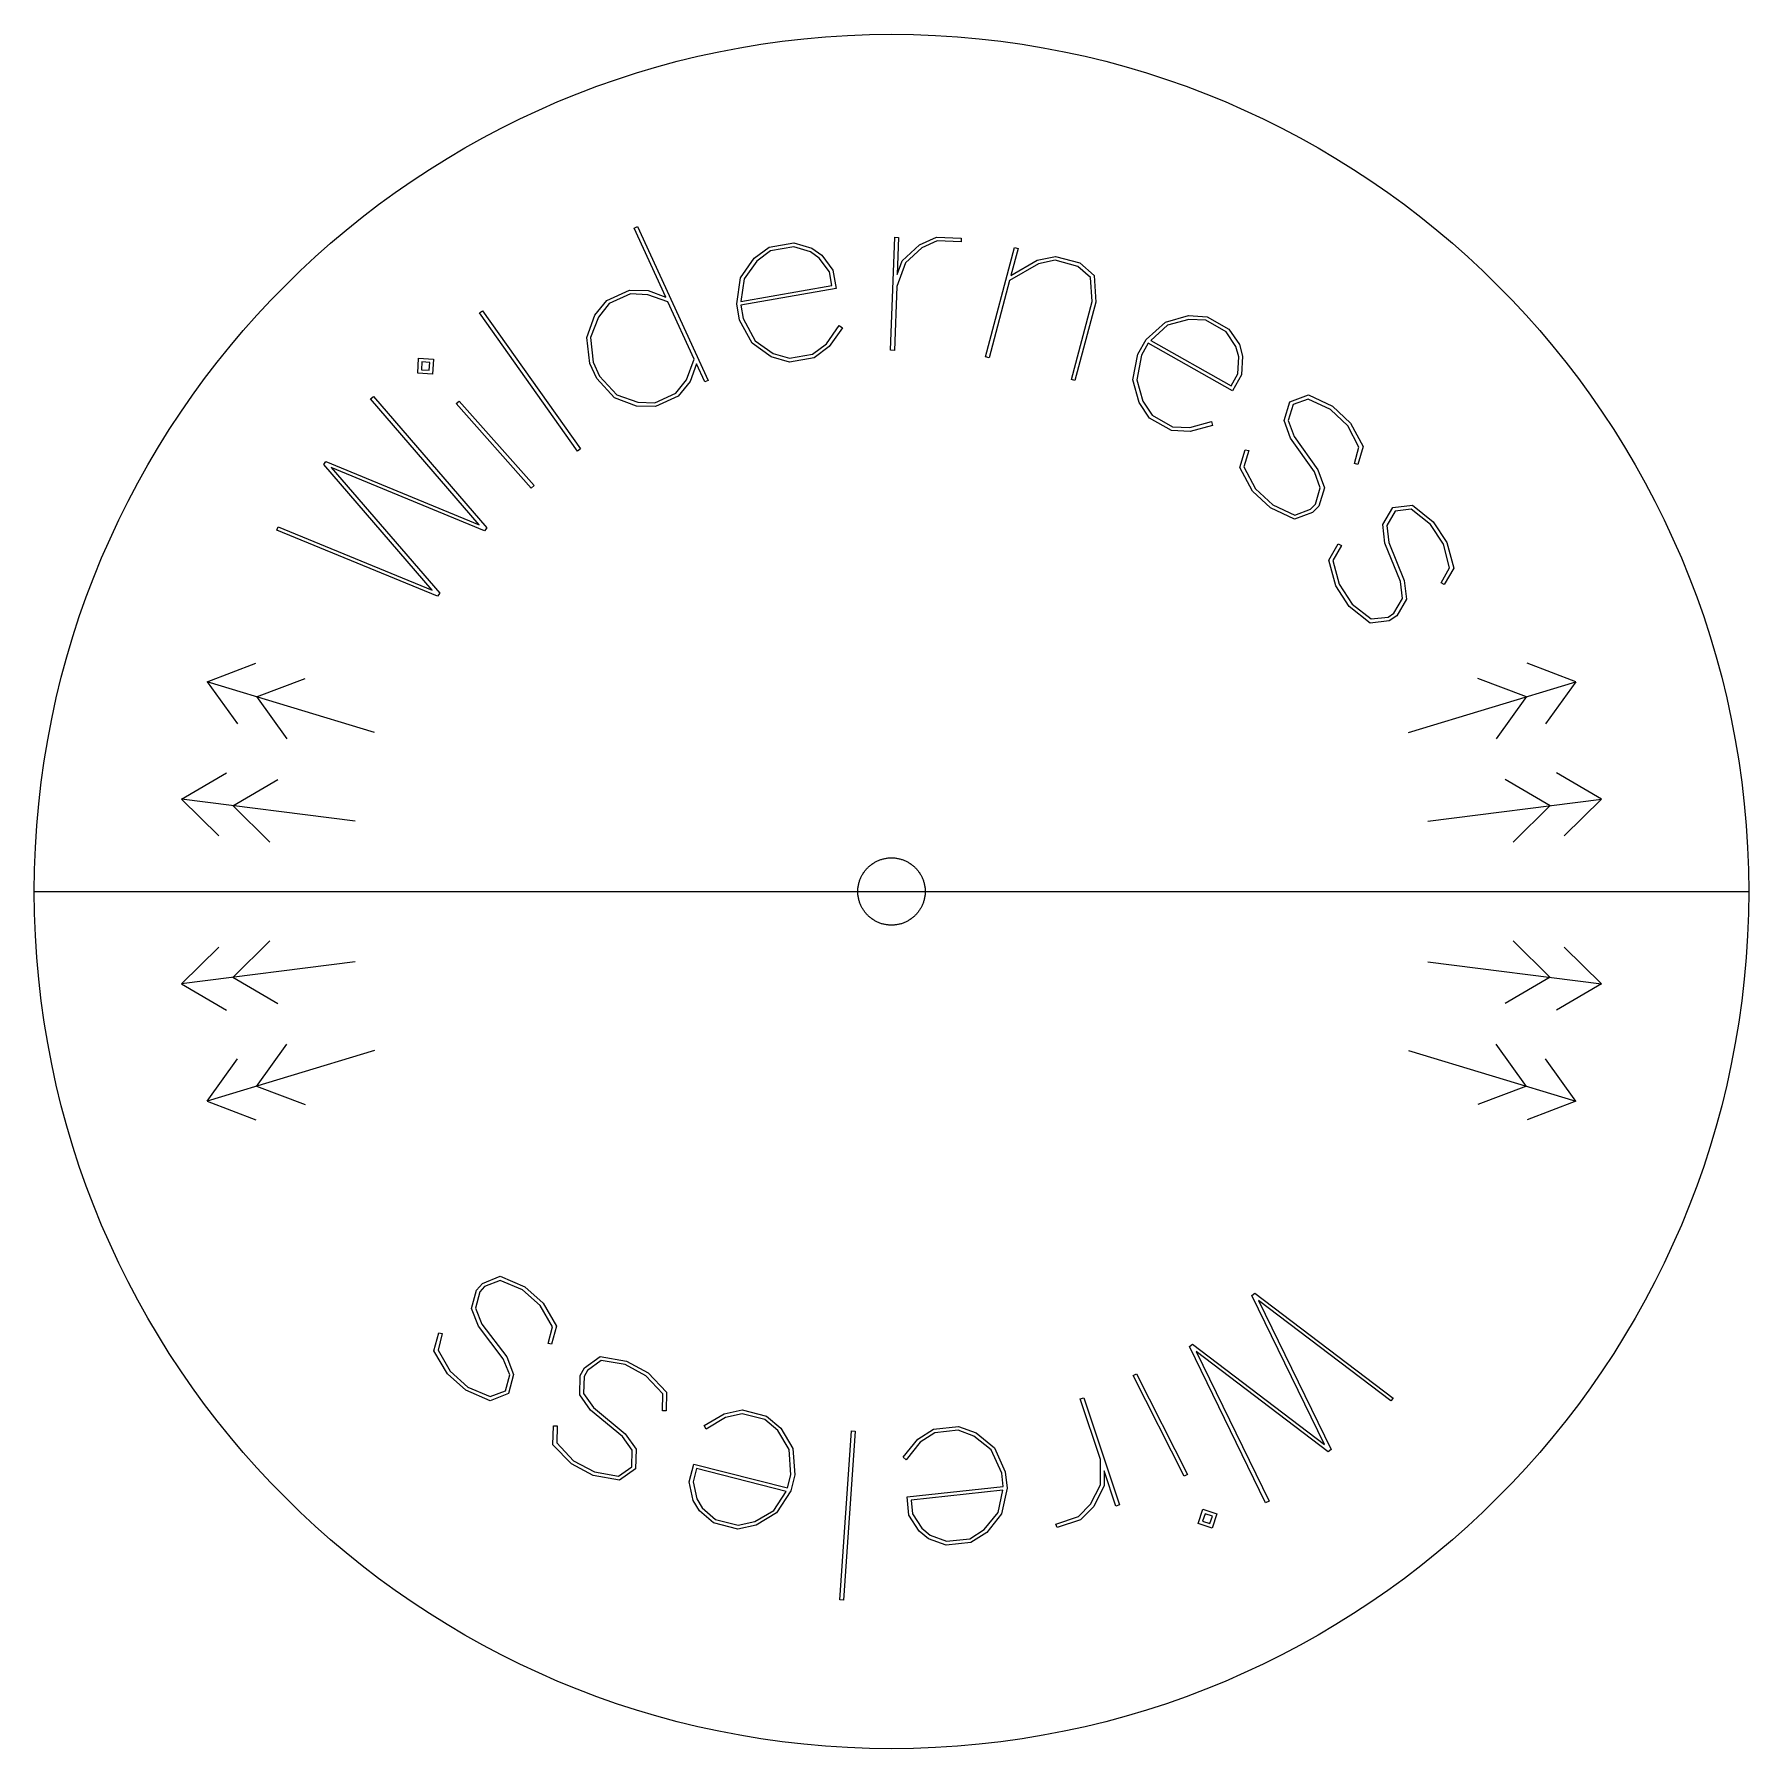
# Model space of a CAD drawing. Extents: x -395 to 418, y -217 to 240.
# Drawn here: x -203.8 to -119.8, y 55.6 to 139.6 of the extents above; entities that cross this region are included whole.
import ezdxf

# ---------------------------------------------------------------- set-up
doc = ezdxf.new("R2010")
doc.units = 0
doc.layers.add('DEFAULT', color=7, linetype='CONTINUOUS')

msp = doc.modelspace()

# ---------------------------------------------------------------- linework, layer by layer
at = {"layer": 'DEFAULT', "color": 5}
for p, q in [((-166.063, 139.431), (-165, 139.526)), ((-165, 139.526), (-163.93, 139.593)), ((-163.93, 139.593), (-162.852, 139.634)), ((-162.852, 139.634), (-161.768, 139.648)), ((-161.768, 139.648), (-160.684, 139.634)), ((-160.684, 139.634), (-159.607, 139.593)), ((-159.607, 139.593), (-158.537, 139.526)), ((-158.537, 139.526), (-157.474, 139.431)), ((-171.254, 138.573), (-170.233, 138.795)), ((-170.233, 138.795), (-169.203, 138.992)), ((-169.203, 138.992), (-168.165, 139.164)), ((-168.165, 139.164), (-167.118, 139.311)), ((-167.118, 139.311), (-166.063, 139.431)), ((-157.474, 139.431), (-156.419, 139.311)), ((-156.419, 139.311), (-155.372, 139.164)), ((-155.372, 139.164), (-154.334, 138.992)), ((-154.334, 138.992), (-153.304, 138.795)), ((-153.304, 138.795), (-152.283, 138.573)), ((-174.258, 137.76), (-173.266, 138.055)), ((-173.266, 138.055), (-172.265, 138.326)), ((-172.265, 138.326), (-171.254, 138.573)), ((-152.283, 138.573), (-151.272, 138.326)), ((-151.272, 138.326), (-150.27, 138.055)), ((-150.27, 138.055), (-149.279, 137.76)), ((-177.169, 136.735), (-176.209, 137.1)), ((-176.209, 137.1), (-175.239, 137.441)), ((-175.239, 137.441), (-174.258, 137.76)), ((-149.279, 137.76), (-148.298, 137.441)), ((-148.298, 137.441), (-147.327, 137.1)), ((-147.327, 137.1), (-146.368, 136.735)), ((-179.053, 135.938), (-178.117, 136.348)), ((-178.117, 136.348), (-177.169, 136.735)), ((-146.368, 136.735), (-145.42, 136.348)), ((-145.42, 136.348), (-144.484, 135.938)), ((-180.889, 135.053), (-179.977, 135.506)), ((-179.977, 135.506), (-179.053, 135.938)), ((-144.484, 135.938), (-143.56, 135.506)), ((-143.56, 135.506), (-142.648, 135.053)), ((-182.674, 134.084), (-181.788, 134.579)), ((-181.788, 134.579), (-180.889, 135.053)), ((-142.648, 135.053), (-141.749, 134.579)), ((-141.749, 134.579), (-140.863, 134.084)), ((-184.406, 133.031), (-183.547, 133.568)), ((-183.547, 133.568), (-182.674, 134.084)), ((-140.863, 134.084), (-139.99, 133.568)), ((-139.99, 133.568), (-139.131, 133.031)), ((-185.251, 132.475), (-184.406, 133.031)), ((-139.131, 133.031), (-138.286, 132.475)), ((-186.898, 131.304), (-186.082, 131.899)), ((-186.082, 131.899), (-185.251, 132.475)), ((-138.286, 132.475), (-137.455, 131.899)), ((-137.455, 131.899), (-136.639, 131.304)), ((-187.699, 130.69), (-186.898, 131.304)), ((-136.639, 131.304), (-135.838, 130.69)), ((-188.484, 130.057), (-187.699, 130.69)), ((-135.838, 130.69), (-135.053, 130.057)), ((-190.008, 128.737), (-189.254, 129.406)), ((-189.254, 129.406), (-188.484, 130.057)), ((-135.053, 130.057), (-134.283, 129.406)), ((-134.283, 129.406), (-133.529, 128.737)), ((-190.746, 128.051), (-190.008, 128.737)), ((-133.529, 128.737), (-132.791, 128.051)), ((-191.467, 127.347), (-190.746, 128.051)), ((-132.791, 128.051), (-132.07, 127.347)), ((-192.171, 126.626), (-191.467, 127.347)), ((-132.07, 127.347), (-131.366, 126.626)), ((-192.858, 125.888), (-192.171, 126.626)), ((-131.366, 126.626), (-130.679, 125.888)), ((-193.527, 125.134), (-192.858, 125.888)), ((-130.679, 125.888), (-130.01, 125.134)), ((-194.81, 123.578), (-194.178, 124.364)), ((-194.178, 124.364), (-193.527, 125.134)), ((-130.01, 125.134), (-129.359, 124.364)), ((-129.359, 124.364), (-128.726, 123.578)), ((-195.425, 122.777), (-194.81, 123.578)), ((-128.726, 123.578), (-128.112, 122.777)), ((-196.02, 121.961), (-195.425, 122.777)), ((-128.112, 122.777), (-127.517, 121.961)), ((-196.596, 121.131), (-196.02, 121.961)), ((-127.517, 121.961), (-126.941, 121.131)), ((-197.152, 120.286), (-196.596, 121.131)), ((-126.941, 121.131), (-126.385, 120.286)), ((-197.688, 119.427), (-197.152, 120.286)), ((-126.385, 120.286), (-125.849, 119.427)), ((-198.204, 118.554), (-197.688, 119.427)), ((-125.849, 119.427), (-125.333, 118.554)), ((-198.699, 117.668), (-198.204, 118.554)), ((-125.333, 118.554), (-124.838, 117.668)), ((-199.174, 116.769), (-198.699, 117.668)), ((-124.838, 117.668), (-124.363, 116.769)), ((-199.627, 115.857), (-199.174, 116.769)), ((-124.363, 116.769), (-123.91, 115.857)), ((-200.058, 114.933), (-199.627, 115.857)), ((-123.91, 115.857), (-123.479, 114.933)), ((-200.468, 113.996), (-200.058, 114.933)), ((-123.479, 114.933), (-123.069, 113.996)), ((-200.855, 113.048), (-200.468, 113.996)), ((-123.069, 113.996), (-122.682, 113.048)), ((-201.22, 112.089), (-200.855, 113.048)), ((-122.682, 113.048), (-122.317, 112.089)), ((-201.562, 111.119), (-201.22, 112.089)), ((-122.317, 112.089), (-121.975, 111.119)), ((-201.88, 110.138), (-201.562, 111.119)), ((-121.975, 111.119), (-121.657, 110.138)), ((-202.175, 109.146), (-201.88, 110.138)), ((-121.657, 110.138), (-121.362, 109.146)), ((-202.446, 108.145), (-202.175, 109.146)), ((-121.362, 109.146), (-121.091, 108.145)), ((-202.693, 107.133), (-202.446, 108.145)), ((-121.091, 108.145), (-120.844, 107.133)), ((-202.915, 106.113), (-202.693, 107.133)), ((-120.844, 107.133), (-120.622, 106.113)), ((-203.112, 105.083), (-202.915, 106.113)), ((-120.622, 106.113), (-120.424, 105.083)), ((-203.285, 104.044), (-203.112, 105.083)), ((-120.424, 105.083), (-120.252, 104.044)), ((-203.431, 102.997), (-203.285, 104.044)), ((-120.252, 104.044), (-120.106, 102.997)), ((-203.552, 101.942), (-203.431, 102.997)), ((-120.106, 102.997), (-119.985, 101.942)), ((-203.646, 100.88), (-203.552, 101.942)), ((-119.985, 101.942), (-119.891, 100.88)), ((-203.714, 99.809), (-203.646, 100.88)), ((-119.891, 100.88), (-119.823, 99.809)), ((-203.755, 98.732), (-203.714, 99.809)), ((-162.52, 99.118), (-162.484, 99.135)), ((-162.484, 99.135), (-162.447, 99.152)), ((-162.447, 99.152), (-162.411, 99.168)), ((-162.411, 99.168), (-162.373, 99.184)), ((-162.373, 99.184), (-162.336, 99.198)), ((-162.336, 99.198), (-162.298, 99.211)), ((-162.298, 99.211), (-162.259, 99.224)), ((-162.259, 99.224), (-162.22, 99.236)), ((-162.22, 99.236), (-162.181, 99.246)), ((-162.181, 99.246), (-162.141, 99.256)), ((-162.141, 99.256), (-162.101, 99.265)), ((-162.101, 99.265), (-162.061, 99.272)), ((-162.061, 99.272), (-162.02, 99.279)), ((-162.02, 99.279), (-161.979, 99.285)), ((-161.979, 99.285), (-161.937, 99.29)), ((-161.937, 99.29), (-161.895, 99.293)), ((-161.895, 99.293), (-161.853, 99.296)), ((-161.853, 99.296), (-161.811, 99.298)), ((-161.811, 99.298), (-161.768, 99.298)), ((-161.768, 99.298), (-161.726, 99.298)), ((-161.726, 99.298), (-161.684, 99.296)), ((-161.684, 99.296), (-161.642, 99.293)), ((-161.642, 99.293), (-161.6, 99.29)), ((-161.6, 99.29), (-161.558, 99.285)), ((-161.558, 99.285), (-161.517, 99.279)), ((-161.517, 99.279), (-161.476, 99.272)), ((-161.476, 99.272), (-161.436, 99.265)), ((-161.436, 99.265), (-161.396, 99.256)), ((-161.396, 99.256), (-161.356, 99.246)), ((-161.356, 99.246), (-161.317, 99.236)), ((-161.317, 99.236), (-161.278, 99.224)), ((-161.278, 99.224), (-161.239, 99.211)), ((-161.239, 99.211), (-161.201, 99.198)), ((-161.201, 99.198), (-161.163, 99.184)), ((-161.163, 99.184), (-161.126, 99.168)), ((-161.126, 99.168), (-161.089, 99.152)), ((-161.089, 99.152), (-161.053, 99.135)), ((-161.053, 99.135), (-161.017, 99.118)), ((-119.823, 99.809), (-119.782, 98.732)), ((-203.768, 97.648), (-203.755, 98.732)), ((-163.304, 98.253), (-163.289, 98.29)), ((-163.289, 98.29), (-163.273, 98.327)), ((-163.273, 98.327), (-163.256, 98.363)), ((-163.256, 98.363), (-163.238, 98.399)), ((-163.238, 98.399), (-163.219, 98.435)), ((-163.219, 98.435), (-163.2, 98.469)), ((-163.2, 98.469), (-163.18, 98.504)), ((-163.18, 98.504), (-163.159, 98.537)), ((-163.159, 98.537), (-163.137, 98.571)), ((-163.137, 98.571), (-163.114, 98.603)), ((-163.114, 98.603), (-163.091, 98.635)), ((-163.091, 98.635), (-163.067, 98.667)), ((-163.067, 98.667), (-163.042, 98.698)), ((-163.042, 98.698), (-163.016, 98.728)), ((-163.016, 98.728), (-162.99, 98.758)), ((-162.99, 98.758), (-162.963, 98.787)), ((-162.963, 98.787), (-162.935, 98.815)), ((-162.935, 98.815), (-162.907, 98.843)), ((-162.907, 98.843), (-162.878, 98.87)), ((-162.878, 98.87), (-162.848, 98.896)), ((-162.848, 98.896), (-162.818, 98.921)), ((-162.818, 98.921), (-162.787, 98.946)), ((-162.787, 98.946), (-162.756, 98.97)), ((-162.756, 98.97), (-162.724, 98.994)), ((-162.724, 98.994), (-162.691, 99.016)), ((-162.691, 99.016), (-162.658, 99.038)), ((-162.658, 99.038), (-162.624, 99.059)), ((-162.624, 99.059), (-162.59, 99.08)), ((-162.59, 99.08), (-162.555, 99.099)), ((-162.555, 99.099), (-162.52, 99.118)), ((-161.017, 99.118), (-160.982, 99.099)), ((-160.982, 99.099), (-160.947, 99.08)), ((-160.947, 99.08), (-160.913, 99.059)), ((-160.913, 99.059), (-160.879, 99.038)), ((-160.879, 99.038), (-160.846, 99.016)), ((-160.846, 99.016), (-160.813, 98.994)), ((-160.813, 98.994), (-160.781, 98.97)), ((-160.781, 98.97), (-160.75, 98.946)), ((-160.75, 98.946), (-160.719, 98.921)), ((-160.719, 98.921), (-160.689, 98.896)), ((-160.689, 98.896), (-160.659, 98.87)), ((-160.659, 98.87), (-160.63, 98.843)), ((-160.63, 98.843), (-160.602, 98.815)), ((-160.602, 98.815), (-160.574, 98.787)), ((-160.574, 98.787), (-160.547, 98.758)), ((-160.547, 98.758), (-160.521, 98.728)), ((-160.521, 98.728), (-160.495, 98.698)), ((-160.495, 98.698), (-160.47, 98.667)), ((-160.47, 98.667), (-160.446, 98.635)), ((-160.446, 98.635), (-160.423, 98.603)), ((-160.423, 98.603), (-160.4, 98.571)), ((-160.4, 98.571), (-160.378, 98.537)), ((-160.378, 98.537), (-160.357, 98.504)), ((-160.357, 98.504), (-160.337, 98.469)), ((-160.337, 98.469), (-160.318, 98.435)), ((-160.318, 98.435), (-160.299, 98.399)), ((-160.299, 98.399), (-160.281, 98.363)), ((-160.281, 98.363), (-160.264, 98.327)), ((-160.264, 98.327), (-160.248, 98.29)), ((-160.248, 98.29), (-160.233, 98.253)), ((-119.782, 98.732), (-119.768, 97.648)), ((-203.768, 97.648), (-119.768, 97.648)), ((-203.755, 96.564), (-203.768, 97.648)), ((-163.418, 97.691), (-163.416, 97.733)), ((-163.418, 97.648), (-163.418, 97.691)), ((-163.418, 97.606), (-163.418, 97.648)), ((-163.416, 97.563), (-163.418, 97.606)), ((-163.416, 97.733), (-163.414, 97.775)), ((-163.414, 97.521), (-163.416, 97.563)), ((-163.414, 97.775), (-163.41, 97.817)), ((-163.41, 97.479), (-163.414, 97.521)), ((-163.41, 97.817), (-163.405, 97.858)), ((-163.405, 97.438), (-163.41, 97.479)), ((-163.405, 97.858), (-163.399, 97.899)), ((-163.399, 97.899), (-163.393, 97.94)), ((-163.393, 97.94), (-163.385, 97.981)), ((-163.385, 97.981), (-163.376, 98.021)), ((-163.376, 98.021), (-163.367, 98.061)), ((-163.367, 98.061), (-163.356, 98.1)), ((-163.356, 98.1), (-163.344, 98.139)), ((-163.344, 98.139), (-163.332, 98.177)), ((-163.332, 98.177), (-163.318, 98.215)), ((-163.318, 98.215), (-163.304, 98.253)), ((-160.233, 98.253), (-160.219, 98.215)), ((-160.219, 98.215), (-160.205, 98.177)), ((-160.205, 98.177), (-160.193, 98.139)), ((-160.193, 98.139), (-160.181, 98.1)), ((-160.181, 98.1), (-160.17, 98.061)), ((-160.17, 98.061), (-160.161, 98.021)), ((-160.161, 98.021), (-160.152, 97.981)), ((-160.152, 97.981), (-160.144, 97.94)), ((-160.144, 97.94), (-160.137, 97.899)), ((-160.137, 97.899), (-160.132, 97.858)), ((-160.132, 97.858), (-160.127, 97.817)), ((-160.127, 97.479), (-160.132, 97.438)), ((-160.127, 97.817), (-160.123, 97.775)), ((-160.123, 97.521), (-160.127, 97.479)), ((-160.123, 97.775), (-160.121, 97.733)), ((-160.121, 97.563), (-160.123, 97.521)), ((-160.121, 97.733), (-160.119, 97.691)), ((-160.119, 97.606), (-160.121, 97.563)), ((-160.119, 97.691), (-160.118, 97.648)), ((-160.118, 97.648), (-160.119, 97.606)), ((-119.768, 97.648), (-119.782, 96.564)), ((-163.399, 97.397), (-163.405, 97.438)), ((-163.393, 97.356), (-163.399, 97.397)), ((-163.385, 97.316), (-163.393, 97.356)), ((-163.376, 97.276), (-163.385, 97.316)), ((-163.367, 97.236), (-163.376, 97.276)), ((-163.356, 97.196), (-163.367, 97.236)), ((-163.344, 97.157), (-163.356, 97.196)), ((-163.332, 97.119), (-163.344, 97.157)), ((-163.318, 97.081), (-163.332, 97.119)), ((-163.304, 97.043), (-163.318, 97.081)), ((-163.289, 97.006), (-163.304, 97.043)), ((-163.273, 96.969), (-163.289, 97.006)), ((-163.256, 96.933), (-163.273, 96.969)), ((-163.238, 96.897), (-163.256, 96.933)), ((-163.219, 96.862), (-163.238, 96.897)), ((-163.2, 96.827), (-163.219, 96.862)), ((-163.18, 96.793), (-163.2, 96.827)), ((-163.159, 96.759), (-163.18, 96.793)), ((-163.137, 96.726), (-163.159, 96.759)), ((-163.114, 96.693), (-163.137, 96.726)), ((-163.091, 96.661), (-163.114, 96.693)), ((-163.067, 96.629), (-163.091, 96.661)), ((-163.042, 96.599), (-163.067, 96.629)), ((-160.47, 96.629), (-160.495, 96.599)), ((-160.446, 96.661), (-160.47, 96.629)), ((-160.423, 96.693), (-160.446, 96.661)), ((-160.4, 96.726), (-160.423, 96.693)), ((-160.378, 96.759), (-160.4, 96.726)), ((-160.357, 96.793), (-160.378, 96.759)), ((-160.337, 96.827), (-160.357, 96.793)), ((-160.318, 96.862), (-160.337, 96.827)), ((-160.299, 96.897), (-160.318, 96.862)), ((-160.281, 96.933), (-160.299, 96.897)), ((-160.264, 96.969), (-160.281, 96.933)), ((-160.248, 97.006), (-160.264, 96.969)), ((-160.233, 97.043), (-160.248, 97.006)), ((-160.219, 97.081), (-160.233, 97.043)), ((-160.205, 97.119), (-160.219, 97.081)), ((-160.193, 97.157), (-160.205, 97.119)), ((-160.181, 97.196), (-160.193, 97.157)), ((-160.17, 97.236), (-160.181, 97.196)), ((-160.161, 97.276), (-160.17, 97.236)), ((-160.152, 97.316), (-160.161, 97.276)), ((-160.144, 97.356), (-160.152, 97.316)), ((-160.137, 97.397), (-160.144, 97.356)), ((-160.132, 97.438), (-160.137, 97.397)), ((-203.714, 95.487), (-203.755, 96.564)), ((-163.016, 96.568), (-163.042, 96.599)), ((-162.99, 96.539), (-163.016, 96.568)), ((-162.963, 96.51), (-162.99, 96.539)), ((-162.935, 96.481), (-162.963, 96.51)), ((-162.907, 96.454), (-162.935, 96.481)), ((-162.878, 96.427), (-162.907, 96.454)), ((-162.848, 96.4), (-162.878, 96.427)), ((-162.818, 96.375), (-162.848, 96.4)), ((-162.787, 96.35), (-162.818, 96.375)), ((-162.756, 96.326), (-162.787, 96.35)), ((-162.724, 96.303), (-162.756, 96.326)), ((-162.691, 96.28), (-162.724, 96.303)), ((-162.658, 96.258), (-162.691, 96.28)), ((-162.624, 96.237), (-162.658, 96.258)), ((-162.59, 96.217), (-162.624, 96.237)), ((-162.555, 96.197), (-162.59, 96.217)), ((-162.52, 96.179), (-162.555, 96.197)), ((-162.484, 96.161), (-162.52, 96.179)), ((-162.447, 96.144), (-162.484, 96.161)), ((-162.411, 96.128), (-162.447, 96.144)), ((-162.373, 96.113), (-162.411, 96.128)), ((-162.336, 96.098), (-162.373, 96.113)), ((-162.298, 96.085), (-162.336, 96.098)), ((-162.259, 96.072), (-162.298, 96.085)), ((-162.22, 96.061), (-162.259, 96.072)), ((-162.181, 96.05), (-162.22, 96.061)), ((-162.141, 96.04), (-162.181, 96.05)), ((-162.101, 96.032), (-162.141, 96.04)), ((-162.061, 96.024), (-162.101, 96.032)), ((-162.02, 96.017), (-162.061, 96.024)), ((-161.979, 96.011), (-162.02, 96.017)), ((-161.937, 96.007), (-161.979, 96.011)), ((-161.895, 96.003), (-161.937, 96.007)), ((-161.853, 96), (-161.895, 96.003)), ((-161.811, 95.999), (-161.853, 96)), ((-161.768, 95.998), (-161.811, 95.999)), ((-161.726, 95.999), (-161.768, 95.998)), ((-161.684, 96), (-161.726, 95.999)), ((-161.642, 96.003), (-161.684, 96)), ((-161.6, 96.007), (-161.642, 96.003)), ((-161.558, 96.011), (-161.6, 96.007)), ((-161.517, 96.017), (-161.558, 96.011)), ((-161.476, 96.024), (-161.517, 96.017)), ((-161.436, 96.032), (-161.476, 96.024)), ((-161.396, 96.04), (-161.436, 96.032)), ((-161.356, 96.05), (-161.396, 96.04)), ((-161.317, 96.061), (-161.356, 96.05)), ((-161.278, 96.072), (-161.317, 96.061)), ((-161.239, 96.085), (-161.278, 96.072)), ((-161.201, 96.098), (-161.239, 96.085)), ((-161.163, 96.113), (-161.201, 96.098)), ((-161.126, 96.128), (-161.163, 96.113)), ((-161.089, 96.144), (-161.126, 96.128)), ((-161.053, 96.161), (-161.089, 96.144)), ((-161.017, 96.179), (-161.053, 96.161)), ((-160.982, 96.197), (-161.017, 96.179)), ((-160.947, 96.217), (-160.982, 96.197)), ((-160.913, 96.237), (-160.947, 96.217)), ((-160.879, 96.258), (-160.913, 96.237)), ((-160.846, 96.28), (-160.879, 96.258)), ((-160.813, 96.303), (-160.846, 96.28)), ((-160.781, 96.326), (-160.813, 96.303)), ((-160.75, 96.35), (-160.781, 96.326)), ((-160.719, 96.375), (-160.75, 96.35)), ((-160.689, 96.4), (-160.719, 96.375)), ((-160.659, 96.427), (-160.689, 96.4)), ((-160.63, 96.454), (-160.659, 96.427)), ((-160.602, 96.481), (-160.63, 96.454)), ((-160.574, 96.51), (-160.602, 96.481)), ((-160.547, 96.539), (-160.574, 96.51)), ((-160.521, 96.568), (-160.547, 96.539)), ((-160.495, 96.599), (-160.521, 96.568)), ((-119.782, 96.564), (-119.823, 95.487)), ((-203.646, 94.417), (-203.714, 95.487)), ((-119.823, 95.487), (-119.891, 94.417)), ((-203.552, 93.354), (-203.646, 94.417)), ((-119.891, 94.417), (-119.985, 93.354)), ((-203.431, 92.299), (-203.552, 93.354)), ((-119.985, 93.354), (-120.106, 92.299)), ((-203.285, 91.252), (-203.431, 92.299)), ((-120.106, 92.299), (-120.252, 91.252)), ((-203.112, 90.213), (-203.285, 91.252)), ((-120.252, 91.252), (-120.424, 90.213)), ((-202.915, 89.184), (-203.112, 90.213)), ((-120.424, 90.213), (-120.622, 89.184)), ((-202.693, 88.163), (-202.915, 89.184)), ((-120.622, 89.184), (-120.844, 88.163)), ((-202.446, 87.152), (-202.693, 88.163)), ((-120.844, 88.163), (-121.091, 87.152)), ((-202.175, 86.15), (-202.446, 87.152)), ((-121.091, 87.152), (-121.362, 86.15)), ((-201.88, 85.159), (-202.175, 86.15)), ((-121.362, 86.15), (-121.657, 85.159)), ((-201.562, 84.178), (-201.88, 85.159)), ((-121.657, 85.159), (-121.975, 84.178)), ((-201.22, 83.207), (-201.562, 84.178)), ((-121.975, 84.178), (-122.317, 83.207)), ((-200.855, 82.248), (-201.22, 83.207)), ((-122.317, 83.207), (-122.682, 82.248)), ((-200.468, 81.3), (-200.855, 82.248)), ((-122.682, 82.248), (-123.069, 81.3)), ((-200.058, 80.364), (-200.468, 81.3)), ((-123.069, 81.3), (-123.479, 80.364)), ((-199.627, 79.439), (-200.058, 80.364)), ((-123.479, 80.364), (-123.91, 79.439)), ((-199.174, 78.528), (-199.627, 79.439)), ((-123.91, 79.439), (-124.363, 78.528)), ((-198.699, 77.628), (-199.174, 78.528)), ((-124.363, 78.528), (-124.838, 77.628)), ((-198.204, 76.742), (-198.699, 77.628)), ((-124.838, 77.628), (-125.333, 76.742)), ((-197.688, 75.87), (-198.204, 76.742)), ((-125.333, 76.742), (-125.849, 75.87)), ((-197.152, 75.011), (-197.688, 75.87)), ((-125.849, 75.87), (-126.385, 75.011)), ((-196.596, 74.166), (-197.152, 75.011)), ((-126.385, 75.011), (-126.941, 74.166)), ((-196.02, 73.335), (-196.596, 74.166)), ((-126.941, 74.166), (-127.517, 73.335)), ((-195.425, 72.519), (-196.02, 73.335)), ((-127.517, 73.335), (-128.112, 72.519)), ((-194.81, 71.718), (-195.425, 72.519)), ((-128.112, 72.519), (-128.726, 71.718)), ((-194.178, 70.932), (-194.81, 71.718)), ((-128.726, 71.718), (-129.359, 70.932)), ((-193.527, 70.162), (-194.178, 70.932)), ((-129.359, 70.932), (-130.01, 70.162)), ((-192.858, 69.408), (-193.527, 70.162)), ((-130.01, 70.162), (-130.679, 69.408)), ((-192.171, 68.671), (-192.858, 69.408)), ((-130.679, 69.408), (-131.366, 68.671)), ((-191.467, 67.95), (-192.171, 68.671)), ((-131.366, 68.671), (-132.07, 67.95)), ((-190.746, 67.246), (-191.467, 67.95)), ((-190.008, 66.559), (-190.746, 67.246)), ((-132.791, 67.246), (-133.529, 66.559)), ((-132.07, 67.95), (-132.791, 67.246)), ((-189.254, 65.89), (-190.008, 66.559)), ((-133.529, 66.559), (-134.283, 65.89)), ((-188.484, 65.239), (-189.254, 65.89)), ((-134.283, 65.89), (-135.053, 65.239)), ((-187.699, 64.606), (-188.484, 65.239)), ((-135.053, 65.239), (-135.838, 64.606)), ((-186.898, 63.992), (-187.699, 64.606)), ((-186.082, 63.397), (-186.898, 63.992)), ((-136.639, 63.992), (-137.455, 63.397)), ((-135.838, 64.606), (-136.639, 63.992)), ((-185.251, 62.821), (-186.082, 63.397)), ((-137.455, 63.397), (-138.286, 62.821)), ((-184.406, 62.265), (-185.251, 62.821)), ((-183.547, 61.729), (-184.406, 62.265)), ((-139.131, 62.265), (-139.99, 61.729)), ((-138.286, 62.821), (-139.131, 62.265)), ((-182.674, 61.213), (-183.547, 61.729)), ((-139.99, 61.729), (-140.863, 61.213)), ((-181.788, 60.717), (-182.674, 61.213)), ((-180.889, 60.243), (-181.788, 60.717)), ((-141.749, 60.717), (-142.648, 60.243)), ((-140.863, 61.213), (-141.749, 60.717)), ((-179.977, 59.79), (-180.889, 60.243)), ((-179.053, 59.358), (-179.977, 59.79)), ((-143.56, 59.79), (-144.484, 59.358)), ((-142.648, 60.243), (-143.56, 59.79)), ((-178.117, 58.949), (-179.053, 59.358)), ((-177.169, 58.561), (-178.117, 58.949)), ((-145.42, 58.949), (-146.368, 58.561)), ((-144.484, 59.358), (-145.42, 58.949)), ((-176.209, 58.197), (-177.169, 58.561)), ((-175.239, 57.855), (-176.209, 58.197)), ((-147.327, 58.197), (-148.298, 57.855)), ((-146.368, 58.561), (-147.327, 58.197)), ((-174.258, 57.536), (-175.239, 57.855)), ((-173.266, 57.241), (-174.258, 57.536)), ((-172.265, 56.97), (-173.266, 57.241)), ((-150.27, 57.241), (-151.272, 56.97)), ((-149.279, 57.536), (-150.27, 57.241)), ((-148.298, 57.855), (-149.279, 57.536)), ((-171.254, 56.724), (-172.265, 56.97)), ((-170.233, 56.501), (-171.254, 56.724)), ((-169.203, 56.304), (-170.233, 56.501)), ((-168.165, 56.132), (-169.203, 56.304)), ((-154.334, 56.304), (-155.372, 56.132)), ((-153.304, 56.501), (-154.334, 56.304)), ((-152.283, 56.724), (-153.304, 56.501)), ((-151.272, 56.97), (-152.283, 56.724)), ((-167.118, 55.986), (-168.165, 56.132)), ((-166.063, 55.865), (-167.118, 55.986)), ((-165, 55.771), (-166.063, 55.865)), ((-163.93, 55.703), (-165, 55.771)), ((-162.852, 55.662), (-163.93, 55.703)), ((-161.768, 55.648), (-162.852, 55.662)), ((-160.684, 55.662), (-161.768, 55.648)), ((-159.607, 55.703), (-160.684, 55.662)), ((-158.537, 55.771), (-159.607, 55.703)), ((-157.474, 55.865), (-158.537, 55.771)), ((-156.419, 55.986), (-157.474, 55.865)), ((-155.372, 56.132), (-156.419, 55.986))]:
    msp.add_line(p, q, dxfattribs=at)
at = {"layer": 'DEFAULT', "color": 1}
for p, q in [((-174.384, 130.157), (-174.218, 130.233)), ((-174.218, 130.233), (-170.756, 122.689)), ((-172.825, 126.761), (-174.384, 130.157)), ((-167.759, 129.213), (-166.549, 129.425)), ((-166.549, 129.425), (-165.67, 129.171)), ((-161.81, 124.17), (-161.601, 129.701)), ((-161.601, 129.701), (-161.419, 129.694)), ((-161.419, 129.694), (-161.488, 127.876)), ((-160.396, 129.34), (-159.559, 129.711)), ((-159.524, 129.528), (-160.287, 129.178)), ((-159.559, 129.711), (-158.347, 129.666)), ((-158.354, 129.484), (-159.524, 129.528)), ((-158.347, 129.666), (-158.354, 129.484)), ((-169.16, 127.719), (-168.504, 128.674)), ((-168.36, 128.54), (-168.992, 127.661)), ((-168.504, 128.674), (-167.759, 129.213)), ((-167.699, 129.039), (-168.36, 128.54)), ((-166.559, 129.239), (-167.699, 129.039)), ((-165.741, 128.985), (-166.559, 129.239)), ((-165.314, 128.684), (-165.741, 128.985)), ((-165.67, 129.171), (-165.185, 128.83)), ((-164.812, 128.009), (-165.314, 128.684)), ((-165.185, 128.83), (-164.641, 128.086)), ((-161.488, 127.876), (-161.242, 128.545)), ((-161.242, 128.545), (-160.396, 129.34)), ((-160.287, 129.178), (-161.082, 128.453)), ((-157.159, 123.849), (-155.74, 129.198)), ((-155.564, 129.152), (-155.915, 127.83)), ((-155.915, 127.83), (-154.638, 128.581)), ((-155.74, 129.198), (-155.564, 129.152)), ((-154.638, 128.581), (-153.741, 128.759)), ((-153.747, 128.573), (-154.568, 128.398)), ((-152.635, 128.278), (-153.747, 128.573)), ((-153.741, 128.759), (-152.547, 128.443)), ((-169.351, 126.449), (-169.16, 127.719)), ((-164.695, 127.344), (-164.812, 128.009)), ((-164.641, 128.086), (-164.485, 127.196)), ((-161.082, 128.453), (-161.51, 127.288)), ((-154.568, 128.398), (-155.979, 127.588)), ((-152.02, 127.73), (-152.635, 128.278)), ((-152.547, 128.443), (-151.838, 127.827)), ((-151.942, 126.554), (-152.02, 127.73)), ((-151.838, 127.827), (-151.763, 126.518)), ((-175.716, 126.598), (-174.599, 127.111)), ((-174.562, 126.928), (-175.599, 126.452)), ((-174.599, 127.111), (-173.685, 127.088)), ((-173.706, 126.89), (-174.562, 126.928)), ((-172.72, 126.532), (-173.706, 126.89)), ((-173.685, 127.088), (-172.825, 126.761)), ((-164.485, 127.196), (-169.154, 126.377)), ((-168.992, 127.661), (-169.153, 126.562)), ((-169.153, 126.562), (-164.695, 127.344)), ((-161.51, 127.288), (-161.628, 124.163)), ((-155.979, 127.588), (-156.983, 123.803)), ((-181.957, 125.999), (-181.809, 126.104)), ((-181.809, 126.104), (-177.007, 119.333)), ((-176.3, 125.888), (-175.716, 126.598)), ((-175.599, 126.452), (-176.126, 125.789)), ((-171.433, 123.728), (-172.72, 126.532)), ((-169.21, 125.645), (-169.351, 126.449)), ((-169.154, 126.377), (-169.039, 125.723)), ((-152.955, 122.734), (-151.942, 126.554)), ((-151.763, 126.518), (-152.78, 122.688)), ((-177.155, 119.228), (-181.957, 125.999)), ((-176.692, 124.798), (-176.3, 125.888)), ((-176.126, 125.789), (-176.516, 124.786)), ((-168.598, 124.516), (-169.21, 125.645)), ((-169.039, 125.723), (-168.452, 124.629)), ((-164.96, 124.477), (-164.329, 125.382)), ((-164.169, 125.27), (-164.824, 124.344)), ((-164.329, 125.382), (-164.169, 125.27)), ((-149.292, 124.691), (-148.336, 125.55)), ((-148.243, 125.398), (-149.067, 124.652)), ((-148.336, 125.55), (-147.223, 125.869)), ((-147.197, 125.674), (-148.243, 125.398)), ((-147.223, 125.869), (-146.306, 125.811)), ((-146.37, 125.639), (-147.197, 125.674)), ((-145.363, 125.068), (-146.37, 125.639)), ((-146.306, 125.811), (-145.236, 125.205)), ((-145.236, 125.205), (-144.72, 124.45)), ((-176.554, 123.521), (-176.692, 124.798)), ((-176.516, 124.786), (-176.385, 123.589)), ((-167.658, 123.847), (-168.598, 124.516)), ((-168.452, 124.629), (-167.559, 124.013)), ((-165.638, 123.972), (-164.96, 124.477)), ((-164.824, 124.344), (-165.563, 123.8)), ((-149.694, 123.981), (-149.292, 124.691)), ((-149.185, 124.51), (-149.513, 123.932)), ((-145.062, 122.172), (-149.185, 124.51)), ((-149.067, 124.652), (-145.13, 122.42)), ((-144.893, 124.351), (-145.363, 125.068)), ((-144.754, 123.848), (-144.893, 124.351)), ((-144.72, 124.45), (-144.563, 123.879)), ((-184.982, 123.047), (-184.939, 123.779)), ((-184.939, 123.779), (-184.207, 123.735)), ((-184.773, 123.592), (-184.796, 123.212)), ((-184.393, 123.569), (-184.773, 123.592)), ((-184.416, 123.189), (-184.393, 123.569)), ((-184.207, 123.735), (-184.251, 123.003)), ((-176.214, 122.78), (-176.554, 123.521)), ((-176.385, 123.589), (-176.068, 122.898)), ((-171.817, 122.714), (-171.433, 123.728)), ((-171.328, 123.499), (-171.641, 122.634)), ((-170.922, 122.613), (-171.328, 123.499)), ((-166.773, 123.588), (-167.658, 123.847)), ((-167.559, 124.013), (-166.763, 123.775)), ((-165.563, 123.8), (-166.773, 123.588)), ((-166.763, 123.775), (-165.638, 123.972)), ((-161.628, 124.163), (-161.81, 124.17)), ((-156.983, 123.803), (-157.159, 123.849)), ((-149.94, 122.72), (-149.694, 123.981)), ((-149.513, 123.932), (-149.756, 122.715)), ((-144.797, 123.007), (-144.754, 123.848)), ((-144.563, 123.879), (-144.616, 122.958)), ((-184.251, 123.003), (-184.982, 123.047)), ((-184.796, 123.212), (-184.416, 123.189)), ((-175.335, 121.843), (-176.214, 122.78)), ((-176.068, 122.898), (-175.223, 121.989)), ((-172.343, 122.063), (-171.817, 122.714)), ((-170.756, 122.689), (-170.922, 122.613)), ((-152.78, 122.688), (-152.955, 122.734)), ((-149.641, 121.606), (-149.94, 122.72)), ((-149.756, 122.715), (-149.458, 121.672)), ((-145.13, 122.42), (-144.797, 123.007)), ((-144.616, 122.958), (-145.062, 122.172)), ((-187.289, 121.791), (-187.15, 121.909)), ((-187.15, 121.909), (-181.592, 115.463)), ((-174.256, 121.434), (-175.335, 121.843)), ((-175.223, 121.989), (-174.202, 121.62)), ((-173.372, 121.591), (-172.343, 122.063)), ((-172.217, 121.921), (-173.335, 121.408)), ((-171.641, 122.634), (-172.217, 121.921)), ((-142.25, 121.645), (-141.34, 121.983)), ((-141.34, 121.983), (-140.162, 121.425)), ((-181.966, 115.618), (-187.289, 121.791)), ((-183.092, 121.556), (-182.956, 121.677)), ((-179.418, 117.417), (-183.092, 121.556)), ((-182.956, 121.677), (-179.282, 117.538)), ((-173.335, 121.408), (-174.256, 121.434)), ((-174.202, 121.62), (-173.372, 121.591)), ((-149.123, 120.844), (-149.641, 121.606)), ((-149.458, 121.672), (-148.996, 120.981)), ((-148.996, 120.981), (-148.003, 120.418)), ((-142.528, 120.724), (-142.25, 121.645)), ((-142.096, 121.507), (-142.336, 120.729)), ((-141.352, 121.772), (-142.096, 121.507)), ((-140.265, 121.272), (-141.352, 121.772)), ((-139.416, 120.472), (-140.265, 121.272)), ((-140.162, 121.425), (-139.284, 120.597)), ((-148.053, 120.237), (-149.123, 120.844)), ((-147.138, 120.187), (-148.053, 120.237)), ((-148.003, 120.418), (-147.158, 120.376)), ((-147.158, 120.376), (-146.095, 120.673)), ((-146.043, 120.485), (-147.138, 120.187)), ((-146.095, 120.673), (-146.043, 120.485)), ((-142.218, 119.856), (-142.528, 120.724)), ((-142.336, 120.729), (-142.044, 119.944)), ((-138.864, 119.42), (-139.416, 120.472)), ((-139.284, 120.597), (-138.653, 119.45)), ((-177.007, 119.333), (-177.155, 119.228)), ((-144.702, 118.418), (-144.435, 119.296)), ((-144.435, 119.296), (-144.263, 119.257)), ((-141.049, 118.216), (-142.218, 119.856)), ((-142.044, 119.944), (-140.874, 118.303)), ((-139.09, 118.611), (-138.864, 119.42)), ((-138.653, 119.45), (-138.92, 118.564)), ((-189.588, 118.57), (-189.478, 118.722)), ((-184.277, 112.417), (-189.588, 118.57)), ((-189.478, 118.722), (-181.966, 115.618)), ((-144.263, 119.257), (-144.502, 118.453)), ((-144.502, 118.453), (-143.934, 117.383)), ((-138.92, 118.564), (-139.09, 118.611)), ((-181.702, 115.312), (-189.216, 118.417)), ((-189.216, 118.417), (-183.903, 112.263)), ((-144.08, 117.27), (-144.702, 118.418)), ((-140.758, 117.426), (-141.049, 118.216)), ((-140.874, 118.303), (-140.559, 117.43)), ((-179.282, 117.538), (-179.418, 117.417)), ((-143.201, 116.442), (-144.08, 117.27)), ((-143.934, 117.383), (-143.092, 116.589)), ((-140.996, 116.628), (-140.758, 117.426)), ((-140.559, 117.43), (-140.833, 116.536)), ((-142.015, 115.885), (-143.201, 116.442)), ((-143.092, 116.589), (-142.012, 116.094)), ((-141.136, 116.215), (-142.015, 115.885)), ((-142.012, 116.094), (-141.234, 116.375)), ((-141.234, 116.375), (-140.996, 116.628)), ((-140.833, 116.536), (-141.136, 116.215)), ((-137.692, 115.626), (-137.209, 116.458)), ((-137.091, 116.288), (-137.505, 115.587)), ((-137.209, 116.458), (-136.245, 116.576)), ((-136.305, 116.374), (-137.091, 116.288)), ((-135.364, 115.636), (-136.305, 116.374)), ((-136.245, 116.576), (-135.228, 115.761)), ((-191.88, 115.357), (-191.815, 115.521)), ((-184.012, 112.111), (-191.88, 115.357)), ((-191.815, 115.521), (-184.277, 112.417)), ((-181.592, 115.463), (-181.702, 115.312)), ((-137.591, 114.71), (-137.692, 115.626)), ((-137.505, 115.587), (-137.402, 114.755)), ((-134.723, 114.66), (-135.364, 115.636)), ((-135.228, 115.761), (-134.565, 114.751)), ((-140.341, 113.887), (-139.879, 114.679)), ((-139.72, 114.601), (-140.138, 113.874)), ((-139.879, 114.679), (-139.72, 114.601)), ((-136.834, 112.844), (-137.591, 114.71)), ((-137.402, 114.755), (-136.644, 112.888)), ((-134.429, 113.51), (-134.723, 114.66)), ((-134.565, 114.751), (-134.218, 113.489)), ((-140.002, 112.626), (-140.341, 113.887)), ((-140.138, 113.874), (-139.833, 112.702)), ((-134.837, 112.774), (-134.429, 113.51)), ((-134.218, 113.489), (-134.682, 112.69)), ((-139.339, 111.617), (-140.002, 112.626)), ((-139.833, 112.702), (-139.198, 111.734)), ((-136.734, 112.008), (-136.834, 112.844)), ((-136.644, 112.888), (-136.54, 111.966)), ((-134.682, 112.69), (-134.837, 112.774)), ((-183.903, 112.263), (-184.012, 112.111)), ((-139.198, 111.734), (-138.263, 111.003)), ((-137.15, 111.287), (-136.734, 112.008)), ((-136.54, 111.966), (-137.013, 111.159)), ((-138.314, 110.8), (-139.339, 111.617)), ((-137.382, 110.917), (-138.314, 110.8)), ((-138.263, 111.003), (-137.441, 111.096)), ((-137.441, 111.096), (-137.15, 111.287)), ((-137.013, 111.159), (-137.382, 110.917)), ((-195.302, 107.929), (-192.912, 108.828)), ((-128.235, 107.929), (-130.625, 108.828)), ((-195.302, 107.929), (-193.812, 105.855)), ((-187.099, 105.445), (-195.302, 107.929)), ((-192.887, 107.188), (-190.497, 108.088)), ((-136.438, 105.445), (-128.235, 107.929)), ((-130.65, 107.188), (-133.04, 108.088)), ((-128.235, 107.929), (-129.725, 105.855)), ((-192.882, 107.205), (-191.392, 105.131)), ((-130.655, 107.205), (-132.145, 105.131)), ((-196.55, 102.17), (-194.344, 103.456)), ((-126.987, 102.17), (-129.193, 103.456)), ((-194.045, 101.844), (-191.839, 103.131)), ((-129.492, 101.844), (-131.698, 103.131)), ((-188.047, 101.094), (-196.55, 102.17)), ((-196.55, 102.17), (-194.734, 100.374)), ((-194.042, 101.861), (-192.227, 100.066)), ((-135.49, 101.094), (-126.987, 102.17)), ((-129.494, 101.861), (-131.31, 100.066)), ((-126.987, 102.17), (-128.803, 100.374)), ((-196.55, 93.127), (-194.734, 94.922)), ((-194.042, 93.435), (-192.227, 95.23)), ((-129.494, 93.435), (-131.31, 95.23)), ((-126.987, 93.127), (-128.803, 94.922)), ((-188.047, 94.202), (-196.55, 93.127)), ((-135.49, 94.202), (-126.987, 93.127)), ((-194.045, 93.452), (-191.839, 92.166)), ((-129.492, 93.452), (-131.698, 92.166)), ((-196.55, 93.127), (-194.344, 91.84)), ((-126.987, 93.127), (-129.193, 91.84)), ((-192.882, 88.091), (-191.392, 90.165)), ((-130.655, 88.091), (-132.145, 90.165)), ((-187.099, 89.851), (-195.302, 87.368)), ((-195.302, 87.368), (-193.812, 89.442)), ((-136.438, 89.851), (-128.235, 87.368)), ((-128.235, 87.368), (-129.725, 89.442)), ((-195.302, 87.368), (-192.912, 86.468)), ((-192.887, 88.108), (-190.497, 87.209)), ((-130.65, 88.108), (-133.04, 87.209)), ((-128.235, 87.368), (-130.625, 86.468)), ((-182.104, 78.117), (-181.811, 78.447)), ((-181.708, 78.29), (-181.938, 78.03)), ((-181.811, 78.447), (-180.942, 78.805)), ((-180.939, 78.595), (-181.708, 78.29)), ((-180.942, 78.805), (-179.74, 78.283)), ((-179.845, 78.134), (-180.939, 78.595)), ((-178.979, 77.366), (-179.845, 78.134)), ((-179.74, 78.283), (-178.836, 77.482)), ((-182.35, 77.215), (-182.104, 78.117)), ((-181.938, 78.03), (-182.152, 77.225)), ((-178.378, 76.314), (-178.979, 77.366)), ((-178.836, 77.482), (-178.179, 76.355)), ((-144.116, 77.853), (-143.972, 77.972)), ((-140.548, 70.548), (-144.116, 77.853)), ((-143.972, 77.972), (-137.192, 72.827)), ((-137.297, 72.685), (-143.794, 77.608)), ((-143.794, 77.608), (-140.227, 70.305)), ((-182.008, 76.352), (-182.35, 77.215)), ((-182.152, 77.225), (-181.837, 76.445)), ((-181.837, 76.445), (-180.618, 74.841)), ((-184.193, 75.138), (-183.954, 76.031)), ((-183.782, 75.99), (-183.984, 75.174)), ((-183.954, 76.031), (-183.782, 75.99)), ((-180.789, 74.748), (-182.008, 76.352)), ((-178.592, 75.503), (-178.378, 76.314)), ((-178.179, 76.355), (-178.419, 75.469)), ((-183.528, 74.01), (-184.193, 75.138)), ((-183.984, 75.174), (-183.399, 74.14)), ((-180.618, 74.841), (-180.282, 73.983)), ((-178.419, 75.469), (-178.592, 75.503)), ((-176.808, 74.315), (-176.045, 74.864)), ((-176.045, 74.864), (-174.754, 74.636)), ((-147.166, 75.348), (-147.022, 75.466)), ((-143.436, 67.698), (-147.166, 75.348)), ((-147.022, 75.466), (-140.548, 70.548)), ((-140.372, 70.186), (-146.844, 75.103)), ((-146.844, 75.103), (-143.272, 67.777)), ((-182.625, 73.209), (-183.528, 74.01)), ((-183.399, 74.14), (-182.526, 73.366)), ((-180.473, 73.972), (-180.789, 74.748)), ((-180.689, 73.187), (-180.473, 73.972)), ((-180.282, 73.983), (-180.53, 73.054)), ((-177.047, 72.992), (-177.016, 73.926)), ((-177.016, 73.926), (-176.808, 74.315)), ((-176.67, 74.186), (-176.834, 73.88)), ((-175.993, 74.661), (-176.67, 74.186)), ((-174.822, 74.466), (-175.993, 74.661)), ((-173.802, 73.92), (-174.822, 74.466)), ((-174.754, 74.636), (-173.69, 74.066)), ((-173.69, 74.066), (-172.789, 73.121)), ((-149.926, 73.935), (-149.764, 74.017)), ((-147.433, 68.994), (-149.926, 73.935)), ((-149.764, 74.017), (-147.271, 69.076)), ((-181.43, 72.688), (-182.625, 73.209)), ((-182.526, 73.366), (-181.425, 72.899)), ((-181.425, 72.899), (-180.689, 73.187)), ((-176.834, 73.88), (-176.856, 73.048)), ((-172.974, 73.035), (-173.802, 73.92)), ((-172.789, 73.121), (-172.817, 72.205)), ((-180.53, 73.054), (-181.43, 72.688)), ((-176.514, 72.232), (-177.047, 72.992)), ((-176.856, 73.048), (-176.368, 72.361)), ((-176.368, 72.361), (-174.812, 71.084)), ((-172.994, 72.197), (-172.974, 73.035)), ((-169.975, 72.055), (-169.078, 72.248)), ((-169.078, 72.248), (-167.887, 71.945)), ((-152.525, 72.789), (-152.353, 72.847)), ((-151.536, 69.823), (-152.525, 72.789)), ((-152.353, 72.847), (-150.601, 67.597)), ((-137.192, 72.827), (-137.297, 72.685)), ((-178.358, 70.544), (-178.332, 71.468)), ((-178.332, 71.468), (-178.156, 71.468)), ((-178.156, 71.468), (-178.163, 70.627)), ((-174.956, 70.953), (-176.514, 72.232)), ((-172.817, 72.205), (-172.994, 72.197)), ((-170.951, 71.478), (-169.975, 72.055)), ((-170.852, 71.311), (-170.951, 71.478)), ((-169.905, 71.878), (-170.852, 71.311)), ((-169.079, 72.061), (-169.905, 71.878)), ((-167.973, 71.78), (-169.079, 72.061)), ((-167.344, 71.236), (-167.973, 71.78)), ((-167.887, 71.945), (-167.186, 71.347)), ((-159.71, 71.303), (-158.488, 71.435)), ((-158.488, 71.435), (-157.622, 71.118)), ((-178.163, 70.627), (-177.354, 69.757)), ((-174.469, 70.272), (-174.956, 70.953)), ((-174.812, 71.084), (-174.285, 70.327)), ((-166.782, 70.308), (-167.344, 71.236)), ((-167.186, 71.347), (-166.603, 70.351)), ((-164.304, 62.938), (-163.727, 71.22)), ((-163.545, 71.207), (-164.123, 62.926)), ((-163.727, 71.22), (-163.545, 71.207)), ((-161.197, 69.928), (-160.483, 70.809)), ((-160.356, 70.668), (-161.045, 69.806)), ((-160.483, 70.809), (-159.71, 71.303)), ((-159.645, 71.127), (-160.356, 70.668)), ((-158.51, 71.25), (-159.645, 71.127)), ((-157.732, 70.959), (-158.51, 71.25)), ((-156.881, 70.285), (-157.732, 70.959)), ((-157.622, 71.118), (-156.728, 70.388)), ((-177.45, 69.601), (-178.358, 70.544)), ((-177.354, 69.757), (-176.326, 69.206)), ((-174.497, 69.458), (-174.469, 70.272)), ((-174.285, 70.327), (-174.312, 69.366)), ((-166.695, 69.07), (-166.782, 70.308)), ((-166.603, 70.351), (-166.507, 69.07)), ((-161.045, 69.806), (-161.197, 69.928)), ((-156.368, 69.155), (-156.881, 70.285)), ((-156.728, 70.388), (-156.192, 69.221)), ((-151.526, 68.581), (-151.536, 69.823)), ((-140.227, 70.305), (-140.372, 70.186)), ((-176.385, 69.032), (-177.45, 69.601)), ((-175.102, 68.801), (-176.385, 69.032)), ((-176.326, 69.206), (-175.146, 69.008)), ((-175.146, 69.008), (-174.497, 69.458)), ((-174.312, 69.366), (-175.102, 68.801)), ((-171.676, 68.716), (-171.453, 69.592)), ((-171.322, 69.371), (-171.488, 68.717)), ((-171.453, 69.592), (-166.858, 68.426)), ((-166.935, 68.258), (-171.322, 69.371)), ((-166.858, 68.426), (-166.695, 69.07)), ((-166.507, 69.07), (-166.708, 68.28)), ((-156.296, 68.495), (-156.368, 69.155)), ((-156.192, 69.221), (-156.104, 68.41)), ((-150.774, 67.54), (-151.35, 69.265)), ((-151.35, 69.265), (-151.344, 68.552)), ((-147.271, 69.076), (-147.433, 68.994)), ((-171.484, 67.814), (-171.676, 68.716)), ((-171.488, 68.717), (-171.307, 67.895)), ((-167.533, 67.321), (-166.935, 68.258)), ((-166.708, 68.28), (-167.403, 67.199)), ((-161.009, 67.986), (-156.296, 68.495)), ((-156.31, 68.31), (-160.809, 67.824)), ((-156.543, 67.224), (-156.31, 68.31)), ((-156.104, 68.41), (-156.379, 67.155)), ((-152.015, 67.624), (-151.526, 68.581)), ((-151.344, 68.552), (-151.856, 67.51)), ((-171.181, 67.305), (-171.484, 67.814)), ((-171.307, 67.895), (-171.04, 67.446)), ((-170.484, 66.713), (-171.181, 67.305)), ((-171.04, 67.446), (-170.398, 66.879)), ((-168.469, 66.778), (-167.533, 67.321)), ((-160.912, 67.087), (-161.009, 67.986)), ((-160.809, 67.824), (-160.737, 67.153)), ((-157.231, 66.389), (-156.543, 67.224)), ((-152.606, 67.027), (-152.015, 67.624)), ((-151.856, 67.51), (-152.508, 66.868)), ((-150.601, 67.597), (-150.774, 67.54)), ((-146.75, 66.684), (-146.52, 67.381)), ((-146.52, 67.381), (-145.824, 67.151)), ((-143.272, 67.777), (-143.436, 67.698)), ((-169.292, 66.411), (-170.484, 66.713)), ((-170.398, 66.879), (-169.276, 66.594)), ((-168.392, 66.597), (-169.292, 66.411)), ((-169.276, 66.594), (-168.469, 66.778)), ((-167.403, 67.199), (-168.392, 66.597)), ((-160.418, 66.309), (-160.912, 67.087)), ((-160.737, 67.153), (-160.281, 66.446)), ((-160.281, 66.446), (-159.874, 66.118)), ((-157.924, 65.935), (-157.231, 66.389)), ((-156.379, 67.155), (-157.096, 66.246)), ((-153.716, 66.657), (-152.606, 67.027)), ((-153.658, 66.484), (-153.716, 66.657)), ((-152.508, 66.868), (-153.658, 66.484)), ((-146.053, 66.455), (-146.75, 66.684)), ((-146.408, 67.159), (-146.528, 66.797)), ((-146.528, 66.797), (-146.166, 66.678)), ((-146.047, 67.04), (-146.408, 67.159)), ((-146.166, 66.678), (-146.047, 67.04)), ((-145.824, 67.151), (-146.053, 66.455)), ((-159.957, 65.937), (-160.418, 66.309)), ((-159.097, 65.625), (-159.957, 65.937)), ((-159.874, 66.118), (-159.075, 65.811)), ((-157.875, 65.757), (-159.097, 65.625)), ((-159.075, 65.811), (-157.924, 65.935)), ((-157.096, 66.246), (-157.875, 65.757)), ((-164.123, 62.926), (-164.304, 62.938))]:
    msp.add_line(p, q, dxfattribs=at)

doc.saveas('drawing.dxf')
